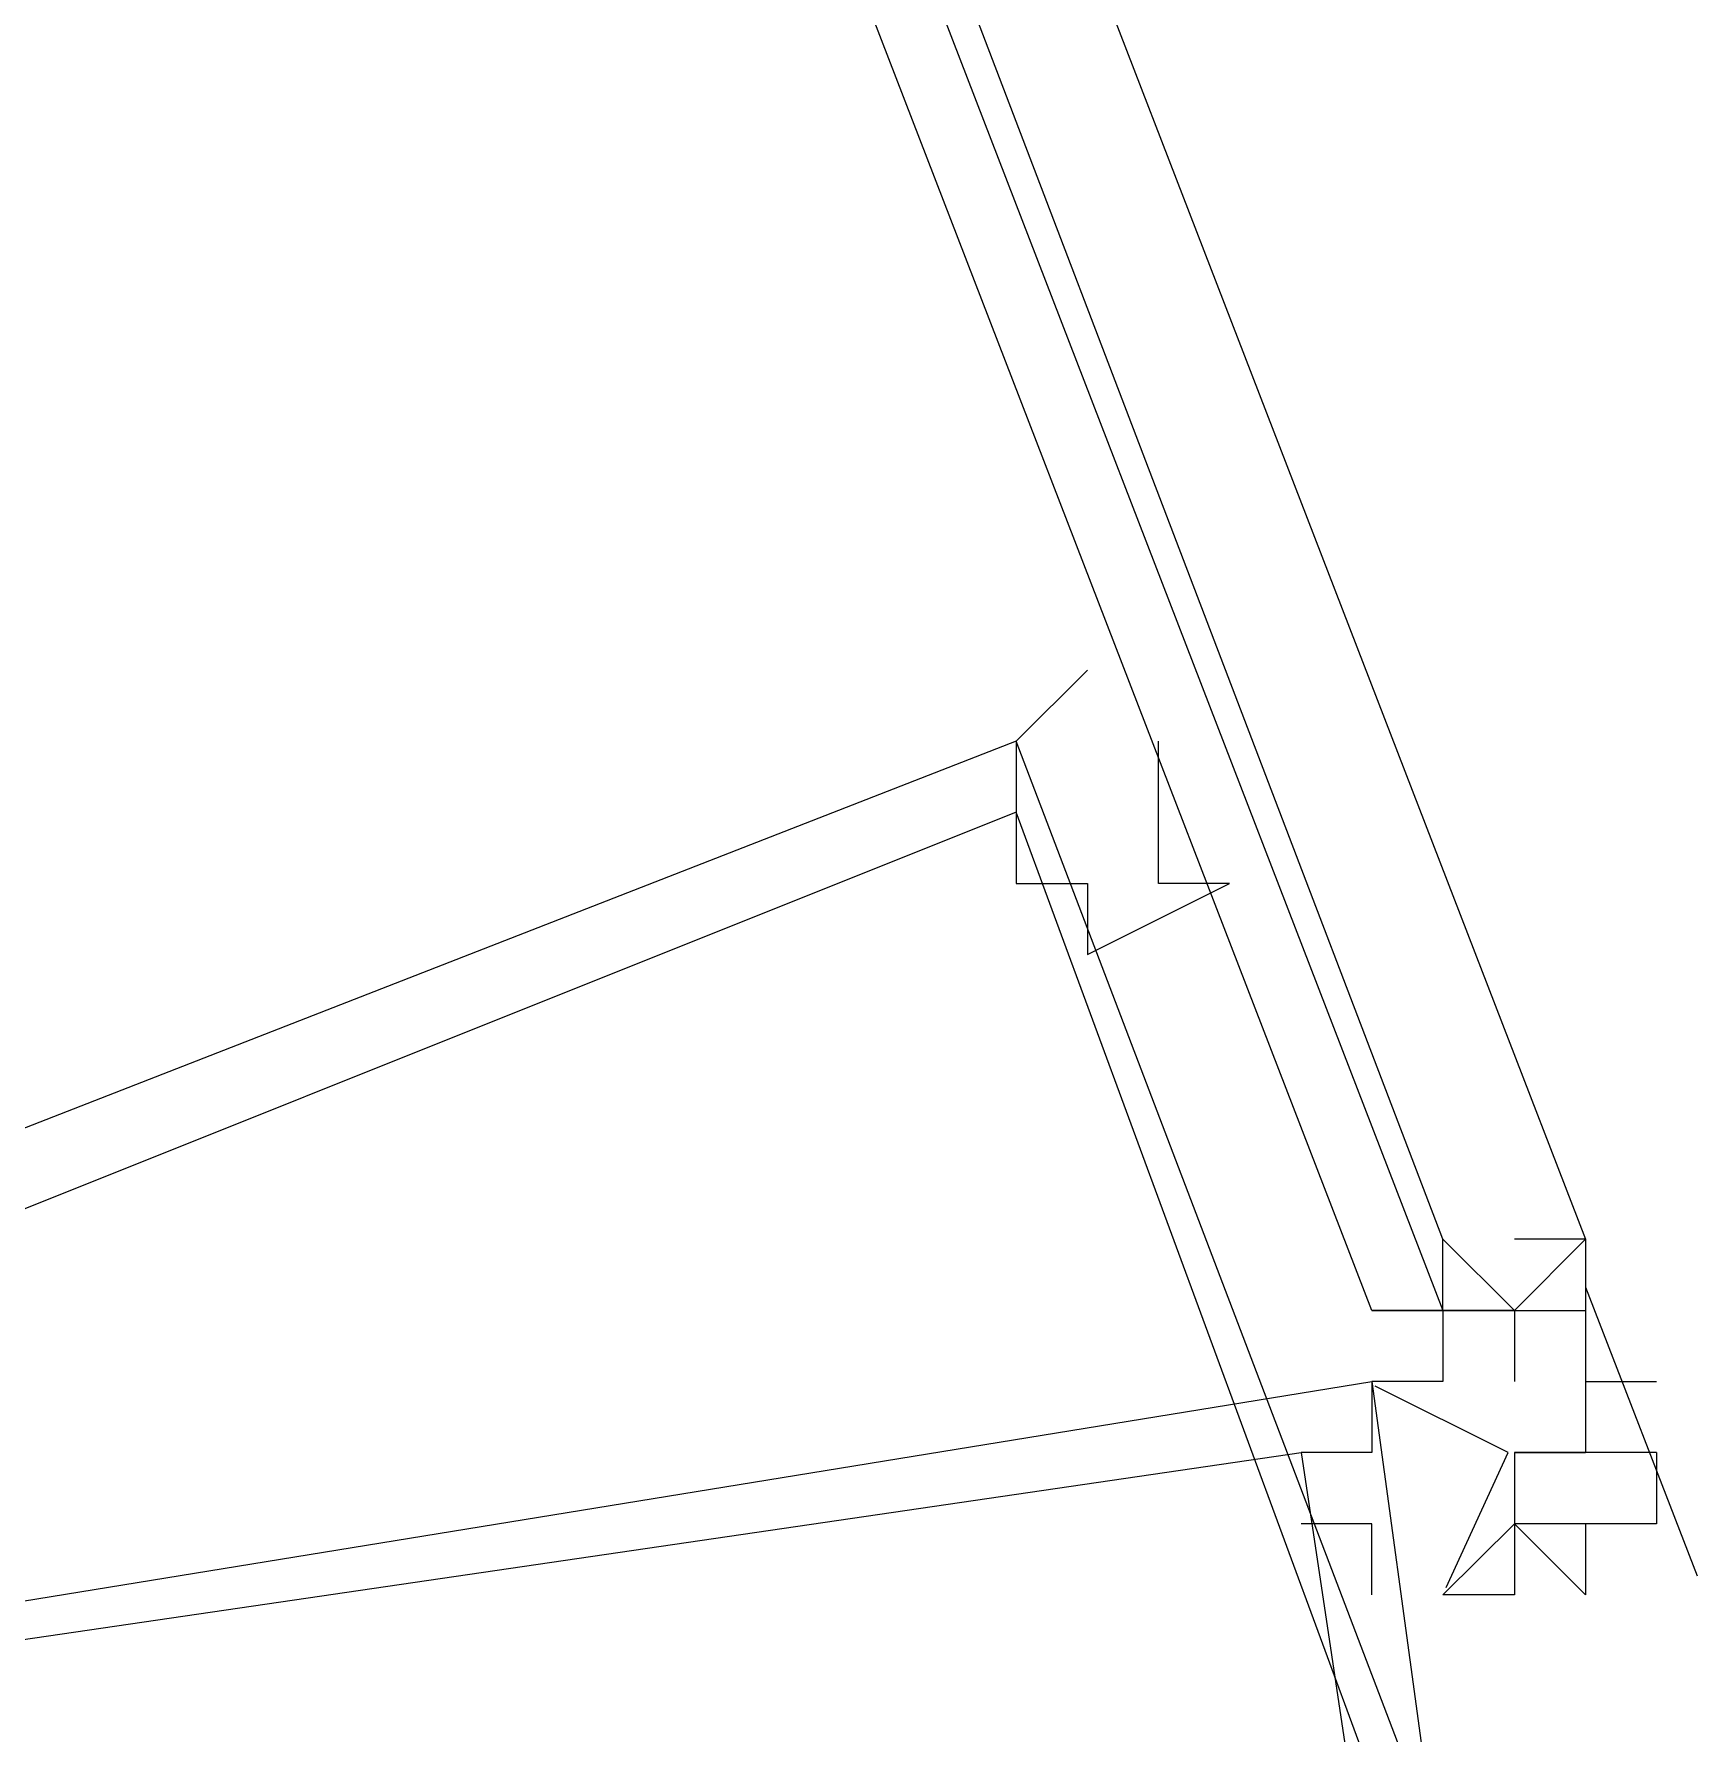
# Model space of a CAD drawing. Header units: feet. Extents: x -84 to 198, y -22 to 181.
# Drawn here: x 123.1093 to 123.4209, y 49.8852 to 50.2036 of the extents above; entities that cross this region are included whole.
import ezdxf

# ---------------------------------------------------------------- set-up
doc = ezdxf.new("R2010")
doc.units = ezdxf.units.FT
doc.layers.add('A-LINEA', color=7, linetype='CONTINUOUS')

msp = doc.modelspace()

# ---------------------------------------------------------------- linework, layer by layer
at = {"layer": 'A-LINEA'}
for p, q in [((123.3333, 50.0444), (123.3333, 50.0444)), ((123.3333, 50.0444), (123.3333, 50.0444)), ((123.3733, 49.9778), (123.3733, 49.9778)), ((123.3733, 49.9778), (123.3733, 49.9778)), ((123.3733, 49.9778), (123.3733, 49.9778)), ((123.3733, 49.9778), (123.3733, 49.9778)), ((123.3867, 49.9778), (123.3867, 49.9778)), ((123.4, 49.9778), (123.3867, 49.9778)), ((123.4, 49.9778), (123.3867, 49.9778)), ((123.3867, 49.9778), (123.3867, 49.9778)), ((123.3867, 49.9778), (123.3867, 49.9778)), ((123.3867, 49.9778), (123.3867, 49.9778)), ((123.4, 49.9778), (123.3867, 49.9778)), ((123.4, 49.9778), (123.3867, 49.9778)), ((123.3867, 49.9778), (123.3867, 49.9778)), ((123.3867, 49.9778), (123.3867, 49.9778)), ((123.4, 49.9778), (123.4, 49.9778)), ((123.4, 49.9778), (123.4, 49.9778)), ((123.4, 49.9778), (123.4, 49.9778)), ((123.4, 49.9778), (123.4, 49.9778)), ((123.4, 49.9778), (123.4, 49.9778)), ((123.4, 49.9778), (123.4, 49.9644)), ((123.4, 49.9778), (123.4, 49.9778)), ((123.4, 49.9778), (123.4, 49.9778)), ((123.4, 49.9778), (123.4, 49.9778)), ((123.4, 49.9778), (123.4, 49.9778)), ((123.4, 49.9778), (123.4, 49.9778)), ((123.4, 49.9778), (123.4, 49.9644)), ((123.4, 49.9688), (123.4209, 49.9147)), ((123.4, 49.9688), (123.4209, 49.9147)), ((123.36, 49.9644), (123.36, 49.9644)), ((123.36, 49.9644), (123.36, 49.9644)), ((123.36, 49.9644), (123.36, 49.9644)), ((123.36, 49.9644), (123.36, 49.9644)), ((123.36, 49.9644), (123.36, 49.9644)), ((123.36, 49.9644), (123.36, 49.9644)), ((123.36, 49.9644), (123.36, 49.9644)), ((123.36, 49.9644), (123.36, 49.9644)), ((123.36, 49.9644), (123.36, 49.9644)), ((123.36, 49.9644), (123.36, 49.9644)), ((123.36, 49.9644), (123.36, 49.9644)), ((123.36, 49.9644), (123.36, 49.9644)), ((123.36, 49.9644), (123.36, 49.9644)), ((123.36, 49.9644), (123.36, 49.9644)), ((123.3733, 49.9644), (123.3733, 49.9644)), ((123.3733, 49.9644), (123.3733, 49.9511)), ((123.3733, 49.9644), (123.3867, 49.9644)), ((123.3733, 49.9644), (123.3733, 49.9644)), ((123.3733, 49.9644), (123.3733, 49.9644)), ((123.3733, 49.9644), (123.3733, 49.9644)), ((123.3733, 49.9644), (123.3867, 49.9644)), ((123.3733, 49.9644), (123.3733, 49.9644)), ((123.3733, 49.9644), (123.3733, 49.9644)), ((123.3733, 49.9644), (123.3733, 49.9644)), ((123.3733, 49.9644), (123.3733, 49.9511)), ((123.3733, 49.9644), (123.3733, 49.9644)), ((123.3733, 49.9644), (123.3733, 49.9644)), ((123.3733, 49.9644), (123.3733, 49.9644)), ((123.3733, 49.9644), (123.3733, 49.9644)), ((123.3733, 49.9644), (123.3733, 49.9644)), ((123.3733, 49.9644), (123.3733, 49.9644)), ((123.3733, 49.9644), (123.3733, 49.9644)), ((123.3733, 49.9644), (123.3733, 49.9644)), ((123.3733, 49.9644), (123.3733, 49.9644)), ((123.3733, 49.9644), (123.3733, 49.9644)), ((123.3733, 49.9644), (123.3733, 49.9644)), ((123.3733, 49.9644), (123.3733, 49.9644)), ((123.3733, 49.9644), (123.3733, 49.9644)), ((123.3867, 49.9644), (123.3733, 49.9644)), ((123.3733, 49.9644), (123.3733, 49.9644)), ((123.3733, 49.9644), (123.3733, 49.9644)), ((123.3733, 49.9644), (123.3733, 49.9511)), ((123.3733, 49.9644), (123.3867, 49.9644)), ((123.3733, 49.9644), (123.3733, 49.9644)), ((123.3733, 49.9644), (123.3733, 49.9644)), ((123.3733, 49.9644), (123.3733, 49.9644)), ((123.3733, 49.9644), (123.3867, 49.9644)), ((123.3733, 49.9644), (123.3733, 49.9644)), ((123.3733, 49.9644), (123.3733, 49.9644)), ((123.3733, 49.9644), (123.3733, 49.9644)), ((123.3733, 49.9644), (123.3733, 49.9511)), ((123.3733, 49.9644), (123.3733, 49.9644)), ((123.3733, 49.9644), (123.3733, 49.9644)), ((123.3733, 49.9644), (123.3733, 49.9644)), ((123.3733, 49.9644), (123.3733, 49.9644)), ((123.3733, 49.9644), (123.3733, 49.9644)), ((123.3733, 49.9644), (123.3733, 49.9644)), ((123.3733, 49.9644), (123.3733, 49.9644)), ((123.3733, 49.9644), (123.3733, 49.9644)), ((123.3733, 49.9644), (123.3733, 49.9644)), ((123.3733, 49.9644), (123.3733, 49.9644)), ((123.3733, 49.9644), (123.3733, 49.9644)), ((123.3733, 49.9644), (123.3733, 49.9644)), ((123.3733, 49.9644), (123.3733, 49.9644)), ((123.3867, 49.9644), (123.3733, 49.9644)), ((123.3733, 49.9644), (123.3733, 49.9644)), ((123.3867, 49.9644), (123.3867, 49.9644)), ((123.3867, 49.9644), (123.3867, 49.9644)), ((123.3867, 49.9644), (123.3867, 49.9644)), ((123.3867, 49.9644), (123.3867, 49.9644)), ((123.3867, 49.9644), (123.3867, 49.9644)), ((123.3867, 49.9644), (123.3867, 49.9644)), ((123.3867, 49.9644), (123.3867, 49.9644)), ((123.3867, 49.9644), (123.3867, 49.9644)), ((123.3867, 49.9644), (123.3867, 49.9644)), ((123.3867, 49.9644), (123.3867, 49.9644)), ((123.3867, 49.9644), (123.3867, 49.9511)), ((123.3867, 49.9644), (123.3867, 49.9644)), ((123.3867, 49.9644), (123.4, 49.9644)), ((123.3867, 49.9644), (123.3867, 49.9511)), ((123.3867, 49.9644), (123.3867, 49.9644)), ((123.3867, 49.9644), (123.4, 49.9644)), ((123.3867, 49.9644), (123.3867, 49.9644)), ((123.3867, 49.9644), (123.3867, 49.9511)), ((123.3867, 49.9644), (123.3867, 49.9644)), ((123.3867, 49.9644), (123.3867, 49.9644)), ((123.3867, 49.9644), (123.3867, 49.9644)), ((123.3867, 49.9644), (123.3867, 49.9644)), ((123.3867, 49.9644), (123.3867, 49.9644)), ((123.3867, 49.9644), (123.3867, 49.9644)), ((123.3867, 49.9644), (123.3867, 49.9644)), ((123.3867, 49.9644), (123.3867, 49.9644)), ((123.3867, 49.9644), (123.3867, 49.9644)), ((123.3867, 49.9644), (123.3867, 49.9644)), ((123.3867, 49.9644), (123.3867, 49.9644)), ((123.3867, 49.9644), (123.3867, 49.9644)), ((123.3867, 49.9644), (123.3867, 49.9644)), ((123.3867, 49.9644), (123.3867, 49.9644)), ((123.3867, 49.9644), (123.3867, 49.9644)), ((123.3867, 49.9644), (123.3867, 49.9644)), ((123.3867, 49.9644), (123.3867, 49.9644)), ((123.3867, 49.9644), (123.3867, 49.9644)), ((123.3867, 49.9644), (123.3867, 49.9644)), ((123.3867, 49.9644), (123.3867, 49.9644)), ((123.3867, 49.9644), (123.3867, 49.9511)), ((123.3867, 49.9644), (123.3867, 49.9644)), ((123.3867, 49.9644), (123.4, 49.9644)), ((123.3867, 49.9644), (123.3867, 49.9511)), ((123.3867, 49.9644), (123.3867, 49.9644)), ((123.3867, 49.9644), (123.4, 49.9644)), ((123.3867, 49.9644), (123.3867, 49.9644)), ((123.3867, 49.9644), (123.3867, 49.9511)), ((123.3867, 49.9644), (123.3867, 49.9644)), ((123.3867, 49.9644), (123.3867, 49.9644)), ((123.3867, 49.9644), (123.3867, 49.9644)), ((123.3867, 49.9644), (123.3867, 49.9644)), ((123.3867, 49.9644), (123.3867, 49.9644)), ((123.3867, 49.9644), (123.3867, 49.9644)), ((123.3867, 49.9644), (123.3867, 49.9644)), ((123.3867, 49.9644), (123.3867, 49.9644)), ((123.3867, 49.9644), (123.3867, 49.9644)), ((123.3867, 49.9644), (123.3867, 49.9644)), ((123.4, 49.9644), (123.4, 49.9644)), ((123.4, 49.9644), (123.4, 49.9644)), ((123.4, 49.9644), (123.4, 49.9511)), ((123.4, 49.9644), (123.4, 49.9644)), ((123.4, 49.9644), (123.4, 49.9644)), ((123.4, 49.9644), (123.4, 49.9644)), ((123.4, 49.9644), (123.4, 49.9644)), ((123.4, 49.9644), (123.4, 49.9644)), ((123.4, 49.9644), (123.4, 49.9644)), ((123.4, 49.9644), (123.4, 49.9644)), ((123.4, 49.9644), (123.4, 49.9644)), ((123.4, 49.9644), (123.4, 49.9644)), ((123.4, 49.9644), (123.4, 49.9644)), ((123.4, 49.9644), (123.4, 49.9644)), ((123.4, 49.9644), (123.4, 49.9644)), ((123.4, 49.9644), (123.4, 49.9511)), ((123.4, 49.9644), (123.4, 49.9644)), ((123.4, 49.9644), (123.4, 49.9644)), ((123.4, 49.9644), (123.4, 49.9644)), ((123.4, 49.9644), (123.4, 49.9644)), ((123.4, 49.9644), (123.4, 49.9644)), ((123.4, 49.9644), (123.4, 49.9644)), ((123.4, 49.9644), (123.4, 49.9644)), ((123.4, 49.9644), (123.4, 49.9644)), ((123.4, 49.9644), (123.4, 49.9644)), ((123.4, 49.9644), (123.4, 49.9644)), ((123.3733, 49.9511), (123.3733, 49.9511)), ((123.3733, 49.9511), (123.3733, 49.9511)), ((123.3733, 49.9511), (123.3733, 49.9511)), ((123.3733, 49.9511), (123.3733, 49.9511)), ((123.3867, 49.9511), (123.3867, 49.9511)), ((123.3867, 49.9511), (123.3867, 49.9511)), ((123.3867, 49.9511), (123.3867, 49.9511)), ((123.3867, 49.9511), (123.3867, 49.9511)), ((123.3867, 49.9511), (123.3867, 49.9511)), ((123.3867, 49.9511), (123.3867, 49.9511)), ((123.3867, 49.9511), (123.3867, 49.9511)), ((123.3867, 49.9511), (123.3867, 49.9511)), ((123.3867, 49.9511), (123.3867, 49.9511)), ((123.3867, 49.9511), (123.3867, 49.9511)), ((123.3867, 49.9511), (123.3867, 49.9511)), ((123.3867, 49.9511), (123.3867, 49.9511)), ((123.3867, 49.9511), (123.3867, 49.9511)), ((123.3867, 49.9511), (123.3867, 49.9511)), ((123.3867, 49.9511), (123.3867, 49.9511)), ((123.3867, 49.9511), (123.3867, 49.9511)), ((123.3867, 49.9511), (123.3867, 49.9511)), ((123.3867, 49.9511), (123.3867, 49.9511)), ((123.3867, 49.9511), (123.3867, 49.9511)), ((123.3867, 49.9511), (123.3867, 49.9511)), ((123.3867, 49.9511), (123.3867, 49.9511)), ((123.3867, 49.9511), (123.3867, 49.9511)), ((123.3867, 49.9511), (123.3867, 49.9511)), ((123.3867, 49.9511), (123.3867, 49.9511)), ((123.3867, 49.9511), (123.3867, 49.9511)), ((123.3867, 49.9511), (123.3867, 49.9511)), ((123.3867, 49.9511), (123.3867, 49.9511)), ((123.3867, 49.9511), (123.3867, 49.9511)), ((123.3867, 49.9511), (123.3867, 49.9511)), ((123.3867, 49.9511), (123.3867, 49.9511)), ((123.3867, 49.9511), (123.3867, 49.9511)), ((123.3867, 49.9511), (123.3867, 49.9511)), ((123.3867, 49.9511), (123.3867, 49.9511)), ((123.3867, 49.9511), (123.3867, 49.9511)), ((123.3867, 49.9511), (123.3867, 49.9511)), ((123.3867, 49.9511), (123.3867, 49.9511)), ((123.3867, 49.9511), (123.3867, 49.9511)), ((123.3867, 49.9511), (123.3867, 49.9511)), ((123.3867, 49.9511), (123.3867, 49.9511)), ((123.3867, 49.9511), (123.3867, 49.9511)), ((123.3867, 49.9511), (123.3867, 49.9511)), ((123.3867, 49.9511), (123.3867, 49.9511)), ((123.3867, 49.9511), (123.3867, 49.9511)), ((123.3867, 49.9511), (123.3867, 49.9511)), ((123.3867, 49.9511), (123.3867, 49.9511)), ((123.3867, 49.9511), (123.3867, 49.9511)), ((123.3867, 49.9511), (123.3867, 49.9511)), ((123.3867, 49.9511), (123.3867, 49.9511)), ((123.3867, 49.9511), (123.3867, 49.9511)), ((123.3867, 49.9511), (123.3867, 49.9511)), ((123.3867, 49.9511), (123.3867, 49.9511)), ((123.3867, 49.9511), (123.3867, 49.9511)), ((123.3867, 49.9511), (123.3867, 49.9511)), ((123.3867, 49.9511), (123.3867, 49.9511)), ((123.3867, 49.9511), (123.3867, 49.9511)), ((123.3867, 49.9511), (123.3867, 49.9511)), ((123.3867, 49.9511), (123.3867, 49.9511)), ((123.3867, 49.9511), (123.3867, 49.9511)), ((123.3867, 49.9511), (123.3867, 49.9511)), ((123.3867, 49.9511), (123.3867, 49.9511)), ((123.4, 49.9511), (123.4, 49.9511)), ((123.4, 49.9511), (123.4, 49.9511)), ((123.4, 49.9511), (123.4, 49.9378)), ((123.4, 49.9511), (123.4, 49.9378)), ((123.4, 49.9511), (123.4133, 49.9511)), ((123.4, 49.9511), (123.4, 49.9511)), ((123.4, 49.9511), (123.4, 49.9511)), ((123.4, 49.9511), (123.4, 49.9511)), ((123.4, 49.9511), (123.4, 49.9511)), ((123.4, 49.9511), (123.4, 49.9511)), ((123.4, 49.9511), (123.4, 49.9511)), ((123.4, 49.9511), (123.4, 49.9511)), ((123.4, 49.9511), (123.4, 49.9511)), ((123.4, 49.9511), (123.4, 49.9511)), ((123.4, 49.9511), (123.4, 49.9511)), ((123.4, 49.9511), (123.4, 49.9511)), ((123.4, 49.9511), (123.4, 49.9511)), ((123.4, 49.9511), (123.4, 49.9511)), ((123.4, 49.9511), (123.4, 49.9378)), ((123.4, 49.9511), (123.4, 49.9511)), ((123.4, 49.9511), (123.4, 49.9511)), ((123.4, 49.9511), (123.4, 49.9511)), ((123.4, 49.9511), (123.4, 49.9511)), ((123.4, 49.9511), (123.4, 49.9511)), ((123.4, 49.9511), (123.4, 49.9511)), ((123.4, 49.9511), (123.4, 49.9511)), ((123.4, 49.9511), (123.4, 49.9511)), ((123.4, 49.9511), (123.4, 49.9511)), ((123.4, 49.9511), (123.4, 49.9511)), ((123.4, 49.9511), (123.4, 49.9511)), ((123.4, 49.9511), (123.4, 49.9511)), ((123.4, 49.9511), (123.4, 49.9511)), ((123.4, 49.9511), (123.4, 49.9378)), ((123.4, 49.9511), (123.4, 49.9378)), ((123.4, 49.9511), (123.4133, 49.9511)), ((123.4, 49.9511), (123.4, 49.9511)), ((123.4, 49.9511), (123.4, 49.9511)), ((123.4, 49.9511), (123.4, 49.9511)), ((123.4, 49.9511), (123.4, 49.9511)), ((123.4, 49.9511), (123.4, 49.9511)), ((123.4, 49.9511), (123.4, 49.9511)), ((123.4, 49.9511), (123.4, 49.9511)), ((123.4, 49.9511), (123.4, 49.9511)), ((123.4, 49.9511), (123.4, 49.9511)), ((123.4, 49.9511), (123.4, 49.9511)), ((123.4, 49.9511), (123.4, 49.9511)), ((123.4, 49.9511), (123.4, 49.9511)), ((123.4, 49.9511), (123.4, 49.9511)), ((123.4, 49.9511), (123.4, 49.9378)), ((123.4, 49.9511), (123.4, 49.9511)), ((123.4, 49.9511), (123.4, 49.9511)), ((123.4, 49.9511), (123.4, 49.9511)), ((123.4, 49.9511), (123.4, 49.9511)), ((123.4, 49.9511), (123.4, 49.9511)), ((123.4, 49.9511), (123.4, 49.9511)), ((123.4, 49.9511), (123.4, 49.9511)), ((123.4, 49.9511), (123.4, 49.9511)), ((123.4, 49.9511), (123.4, 49.9511)), ((123.4, 49.9511), (123.4, 49.9511)), ((123.4, 49.9511), (123.4, 49.9511)), ((123.36, 49.9378), (123.36, 49.9378)), ((123.36, 49.9378), (123.36, 49.9378)), ((123.36, 49.9378), (123.36, 49.9378)), ((123.36, 49.9378), (123.36, 49.9378)), ((123.3867, 49.9378), (123.4, 49.9378)), ((123.3867, 49.9378), (123.3867, 49.9378)), ((123.3867, 49.9378), (123.3867, 49.9244)), ((123.3867, 49.9378), (123.3867, 49.9378)), ((123.3867, 49.9378), (123.3867, 49.9378)), ((123.3867, 49.9378), (123.3867, 49.9378)), ((123.3867, 49.9378), (123.3867, 49.9378)), ((123.3867, 49.9378), (123.4, 49.9378)), ((123.3867, 49.9378), (123.3867, 49.9378)), ((123.4, 49.9378), (123.3867, 49.9378)), ((123.3867, 49.9378), (123.3867, 49.9378)), ((123.3867, 49.9378), (123.3867, 49.9378)), ((123.3867, 49.9378), (123.3867, 49.9378)), ((123.3867, 49.9378), (123.3867, 49.9378)), ((123.3867, 49.9378), (123.4, 49.9378)), ((123.3867, 49.9378), (123.3867, 49.9378)), ((123.3867, 49.9378), (123.3867, 49.9378)), ((123.3867, 49.9378), (123.3867, 49.9378)), ((123.3867, 49.9378), (123.3867, 49.9378)), ((123.3867, 49.9378), (123.3867, 49.9378)), ((123.3867, 49.9378), (123.4, 49.9378)), ((123.3867, 49.9378), (123.3867, 49.9378)), ((123.3867, 49.9378), (123.3867, 49.9244)), ((123.3867, 49.9378), (123.3867, 49.9378)), ((123.3867, 49.9378), (123.3867, 49.9378)), ((123.3867, 49.9378), (123.3867, 49.9378)), ((123.3867, 49.9378), (123.3867, 49.9378)), ((123.3867, 49.9378), (123.4, 49.9378)), ((123.3867, 49.9378), (123.3867, 49.9378)), ((123.4, 49.9378), (123.3867, 49.9378)), ((123.3867, 49.9378), (123.3867, 49.9378)), ((123.3867, 49.9378), (123.3867, 49.9378)), ((123.3867, 49.9378), (123.3867, 49.9378)), ((123.3867, 49.9378), (123.3867, 49.9378)), ((123.3867, 49.9378), (123.4, 49.9378)), ((123.3867, 49.9378), (123.3867, 49.9378)), ((123.3867, 49.9378), (123.3867, 49.9378)), ((123.3867, 49.9378), (123.3867, 49.9378)), ((123.3867, 49.9378), (123.3867, 49.9378)), ((123.3867, 49.9378), (123.3867, 49.9378)), ((123.4, 49.9378), (123.4, 49.9378)), ((123.4, 49.9378), (123.4, 49.9378)), ((123.4, 49.9378), (123.4, 49.9378)), ((123.4, 49.9378), (123.4, 49.9378)), ((123.4, 49.9378), (123.4, 49.9378)), ((123.4, 49.9378), (123.4, 49.9378)), ((123.4, 49.9378), (123.4, 49.9378)), ((123.4, 49.9378), (123.4, 49.9378)), ((123.4, 49.9378), (123.4, 49.9378)), ((123.4, 49.9378), (123.4, 49.9378)), ((123.4, 49.9378), (123.4, 49.9378)), ((123.4, 49.9378), (123.4, 49.9378)), ((123.4, 49.9378), (123.4, 49.9378)), ((123.4, 49.9378), (123.4, 49.9378)), ((123.4, 49.9378), (123.4, 49.9378)), ((123.4, 49.9378), (123.4, 49.9378)), ((123.4, 49.9378), (123.4, 49.9378)), ((123.4, 49.9378), (123.4, 49.9378)), ((123.4, 49.9378), (123.4, 49.9378)), ((123.4, 49.9378), (123.4, 49.9378)), ((123.4, 49.9378), (123.4, 49.9378)), ((123.4, 49.9378), (123.4, 49.9378)), ((123.4, 49.9378), (123.4, 49.9378)), ((123.4133, 49.9378), (123.4, 49.9378)), ((123.4133, 49.9378), (123.4, 49.9378)), ((123.4, 49.9378), (123.4, 49.9378)), ((123.4, 49.9378), (123.4, 49.9378)), ((123.4, 49.9378), (123.4, 49.9378)), ((123.4, 49.9378), (123.4, 49.9378)), ((123.4, 49.9378), (123.4, 49.9378)), ((123.4, 49.9378), (123.4, 49.9378)), ((123.4, 49.9378), (123.4, 49.9378)), ((123.4, 49.9378), (123.4, 49.9378)), ((123.4, 49.9378), (123.4, 49.9378)), ((123.4, 49.9378), (123.4, 49.9378)), ((123.4, 49.9378), (123.4, 49.9378)), ((123.4, 49.9378), (123.4, 49.9378)), ((123.4, 49.9378), (123.4, 49.9378)), ((123.4, 49.9378), (123.4, 49.9378)), ((123.4, 49.9378), (123.4, 49.9378)), ((123.4, 49.9378), (123.4, 49.9378)), ((123.4, 49.9378), (123.4, 49.9378)), ((123.4, 49.9378), (123.4, 49.9378)), ((123.4, 49.9378), (123.4, 49.9378)), ((123.4, 49.9378), (123.4, 49.9378)), ((123.4, 49.9378), (123.4, 49.9378)), ((123.4, 49.9378), (123.4, 49.9378)), ((123.4, 49.9378), (123.4, 49.9378)), ((123.4, 49.9378), (123.4, 49.9378)), ((123.4, 49.9378), (123.4, 49.9378)), ((123.4133, 49.9378), (123.4, 49.9378)), ((123.4133, 49.9378), (123.4, 49.9378)), ((123.4, 49.9378), (123.4, 49.9378)), ((123.4, 49.9378), (123.4, 49.9378)), ((123.4133, 49.9378), (123.4133, 49.9378)), ((123.4133, 49.9378), (123.4133, 49.9378)), ((123.4133, 49.9378), (123.4133, 49.9378)), ((123.4133, 49.9378), (123.4133, 49.9378)), ((123.4133, 49.9378), (123.4133, 49.9378)), ((123.4133, 49.9378), (123.4133, 49.9244)), ((123.4133, 49.9378), (123.4133, 49.9244)), ((123.4133, 49.9378), (123.4133, 49.9378)), ((123.4133, 49.9378), (123.4133, 49.9378)), ((123.4133, 49.9378), (123.4133, 49.9244)), ((123.4133, 49.9378), (123.4133, 49.9378)), ((123.4133, 49.9378), (123.4133, 49.9378)), ((123.4133, 49.9378), (123.4133, 49.9244)), ((123.4133, 49.9378), (123.4133, 49.9378)), ((123.4133, 49.9378), (123.4133, 49.9378)), ((123.4133, 49.9378), (123.4133, 49.9378)), ((123.4133, 49.9378), (123.4133, 49.9378)), ((123.4133, 49.9378), (123.4133, 49.9378)), ((123.4133, 49.9378), (123.4133, 49.9244)), ((123.4133, 49.9378), (123.4133, 49.9244)), ((123.4133, 49.9378), (123.4133, 49.9378)), ((123.4133, 49.9378), (123.4133, 49.9378)), ((123.4133, 49.9378), (123.4133, 49.9244)), ((123.4133, 49.9378), (123.4133, 49.9378)), ((123.4133, 49.9378), (123.4133, 49.9378)), ((123.4133, 49.9378), (123.4133, 49.9244)), ((123.3867, 49.9244), (123.3867, 49.9244)), ((123.3867, 49.9244), (123.3867, 49.9244)), ((123.3867, 49.9244), (123.3867, 49.9244)), ((123.3867, 49.9244), (123.3867, 49.9244)), ((123.3867, 49.9244), (123.3867, 49.9244)), ((123.3867, 49.9244), (123.3867, 49.9244)), ((123.3867, 49.9244), (123.3867, 49.9244)), ((123.3867, 49.9244), (123.3867, 49.9111)), ((123.3867, 49.9244), (123.3867, 49.9244)), ((123.3867, 49.9244), (123.3867, 49.9244)), ((123.3867, 49.9244), (123.3867, 49.9244)), ((123.3867, 49.9244), (123.3867, 49.9244)), ((123.4, 49.9244), (123.3867, 49.9244)), ((123.3867, 49.9244), (123.3867, 49.9244)), ((123.3867, 49.9244), (123.3867, 49.9244)), ((123.4, 49.9244), (123.3867, 49.9244)), ((123.3867, 49.9244), (123.3867, 49.9244)), ((123.3867, 49.9244), (123.3867, 49.9244)), ((123.3867, 49.9244), (123.3867, 49.9244)), ((123.3867, 49.9244), (123.3867, 49.9244)), ((123.3867, 49.9244), (123.3867, 49.9244)), ((123.3867, 49.9244), (123.3867, 49.9244)), ((123.3867, 49.9244), (123.3867, 49.9244)), ((123.3867, 49.9244), (123.3867, 49.9244)), ((123.3867, 49.9244), (123.3867, 49.9244)), ((123.3867, 49.9244), (123.3867, 49.9244)), ((123.3867, 49.9244), (123.3867, 49.9244)), ((123.3867, 49.9244), (123.3867, 49.9244)), ((123.3867, 49.9244), (123.3867, 49.9244)), ((123.3867, 49.9244), (123.3867, 49.9244)), ((123.3867, 49.9244), (123.3867, 49.9111)), ((123.3867, 49.9244), (123.3867, 49.9244)), ((123.3867, 49.9244), (123.3867, 49.9244)), ((123.3867, 49.9244), (123.3867, 49.9244)), ((123.3867, 49.9244), (123.3867, 49.9244)), ((123.4, 49.9244), (123.3867, 49.9244)), ((123.3867, 49.9244), (123.3867, 49.9244)), ((123.3867, 49.9244), (123.3867, 49.9244)), ((123.4, 49.9244), (123.3867, 49.9244)), ((123.3867, 49.9244), (123.3867, 49.9244)), ((123.3867, 49.9244), (123.3867, 49.9244)), ((123.3867, 49.9244), (123.3867, 49.9244)), ((123.3867, 49.9244), (123.3867, 49.9244)), ((123.3867, 49.9244), (123.3867, 49.9244)), ((123.3867, 49.9244), (123.3867, 49.9244)), ((123.3867, 49.9244), (123.3867, 49.9244)), ((123.4, 49.9244), (123.4, 49.9244)), ((123.4, 49.9244), (123.4, 49.9244)), ((123.4, 49.9244), (123.4, 49.9244)), ((123.4, 49.9244), (123.4, 49.9244)), ((123.4, 49.9244), (123.4, 49.9244)), ((123.4, 49.9244), (123.4, 49.9244)), ((123.4, 49.9244), (123.4, 49.9244)), ((123.4, 49.9244), (123.4, 49.9244)), ((123.4, 49.9244), (123.4, 49.9244)), ((123.4, 49.9244), (123.4, 49.9244)), ((123.4, 49.9244), (123.4, 49.9244)), ((123.4, 49.9244), (123.4, 49.9244)), ((123.4, 49.9244), (123.4, 49.9244)), ((123.4, 49.9244), (123.4, 49.9244)), ((123.4, 49.9244), (123.4, 49.9244)), ((123.4, 49.9244), (123.4, 49.9244)), ((123.4, 49.9244), (123.4, 49.9244)), ((123.4, 49.9244), (123.4, 49.9244)), ((123.4, 49.9244), (123.4, 49.9244)), ((123.4, 49.9244), (123.4, 49.9244)), ((123.4, 49.9244), (123.4, 49.9244)), ((123.4, 49.9244), (123.4, 49.9244)), ((123.4, 49.9244), (123.4, 49.9244)), ((123.4, 49.9244), (123.4, 49.9244)), ((123.4, 49.9244), (123.4, 49.9244)), ((123.4, 49.9244), (123.4, 49.9244)), ((123.4, 49.9244), (123.4, 49.9244)), ((123.4, 49.9244), (123.4, 49.9244)), ((123.4, 49.9244), (123.4, 49.9244)), ((123.4, 49.9244), (123.4, 49.9244)), ((123.4, 49.9244), (123.4, 49.9244)), ((123.4, 49.9244), (123.4, 49.9244)), ((123.4, 49.9244), (123.4, 49.9244)), ((123.4, 49.9244), (123.4, 49.9244)), ((123.4, 49.9244), (123.4, 49.9244)), ((123.4, 49.9244), (123.4, 49.9244)), ((123.4, 49.9244), (123.4, 49.9244)), ((123.4, 49.9244), (123.4, 49.9244)), ((123.4, 49.9244), (123.4, 49.9244)), ((123.4, 49.9244), (123.4, 49.9244)), ((123.4, 49.9244), (123.4, 49.9244)), ((123.4, 49.9244), (123.4, 49.9244)), ((123.4, 49.9244), (123.4, 49.9244)), ((123.4, 49.9244), (123.4, 49.9244)), ((123.4, 49.9244), (123.4, 49.9244)), ((123.4, 49.9244), (123.4, 49.9244)), ((123.4, 49.9244), (123.4, 49.9244)), ((123.4, 49.9244), (123.4, 49.9244)), ((123.4, 49.9244), (123.4, 49.9244)), ((123.4, 49.9244), (123.4, 49.9244)), ((123.4, 49.9244), (123.4, 49.9244)), ((123.4, 49.9244), (123.4, 49.9244)), ((123.4, 49.9244), (123.4, 49.9244)), ((123.4, 49.9244), (123.4, 49.9244)), ((123.4133, 49.9244), (123.4133, 49.9244)), ((123.4133, 49.9244), (123.4133, 49.9244)), ((123.4133, 49.9244), (123.4133, 49.9244)), ((123.4133, 49.9244), (123.4133, 49.9244)), ((123.4133, 49.9244), (123.4133, 49.9244)), ((123.4133, 49.9244), (123.4133, 49.9244)), ((123.4133, 49.9244), (123.4133, 49.9244)), ((123.4133, 49.9244), (123.4133, 49.9244)), ((123.4133, 49.9244), (123.4133, 49.9244)), ((123.4133, 49.9244), (123.4133, 49.9244)), ((123.4133, 49.9244), (123.4133, 49.9244)), ((123.4133, 49.9244), (123.4133, 49.9244)), ((123.4133, 49.9244), (123.4133, 49.9244)), ((123.4133, 49.9244), (123.4133, 49.9244)), ((123.4133, 49.9244), (123.4133, 49.9244)), ((123.4133, 49.9244), (123.4133, 49.9244)), ((123.4133, 49.9244), (123.4133, 49.9244)), ((123.4133, 49.9244), (123.4133, 49.9244)), ((123.4133, 49.9244), (123.4133, 49.9244)), ((123.4133, 49.9244), (123.4133, 49.9244)), ((123.4133, 49.9244), (123.4133, 49.9244)), ((123.4133, 49.9244), (123.4133, 49.9244)), ((123.4133, 49.9244), (123.4133, 49.9244)), ((123.4133, 49.9244), (123.4133, 49.9244)), ((123.4133, 49.9244), (123.4133, 49.9244)), ((123.4133, 49.9244), (123.4133, 49.9244)), ((123.3733, 49.9111), (123.3733, 49.9111)), ((123.3733, 49.9111), (123.3733, 49.9111)), ((123.3733, 49.9111), (123.3733, 49.9111)), ((123.3733, 49.9111), (123.3733, 49.9111)), ((123.3733, 49.9111), (123.3733, 49.9111)), ((123.3733, 49.9111), (123.3733, 49.9111)), ((123.3733, 49.9111), (123.3733, 49.9111)), ((123.3733, 49.9111), (123.3733, 49.9111)), ((123.3867, 49.9111), (123.3867, 49.9111)), ((123.3867, 49.9111), (123.3867, 49.9111)), ((123.3867, 49.9111), (123.3867, 49.9111)), ((123.3867, 49.9111), (123.3867, 49.9111))]:
    msp.add_line(p, q, dxfattribs=at)
for points in [[(122.1333, 53.1911), (122.1333, 53.1778), (123.3733, 49.9644), (123.36, 49.9644), (122.12, 53.1778), (122.1333, 53.1911)], [(122.1333, 53.1911), (122.1333, 53.1778), (123.3733, 49.9644), (123.36, 49.9644), (122.12, 53.1778), (122.1333, 53.1911)], [(122.16, 53.1911), (123.4, 49.9778), (123.3867, 49.9644), (123.3733, 49.9778), (122.1467, 53.1911), (122.16, 53.1911)], [(122.16, 53.1911), (123.4, 49.9778), (123.3867, 49.9644), (123.3733, 49.9778), (122.1467, 53.1911), (122.16, 53.1911)], [(123.3067, 50.0844), (123.2933, 50.0711), (123.2933, 50.0711), (123.2933, 50.0578), (123.2933, 50.0578), (123.2933, 50.0578), (123.2933, 50.0578), (123.2933, 50.0578), (123.2933, 50.0444), (123.2933, 50.0444), (123.2933, 50.0444), (123.2933, 50.0444), (123.2933, 50.0444), (123.3067, 50.0444), (123.3067, 50.0444), (123.3067, 50.0311), (123.3067, 50.0311), (123.3333, 50.0444), (123.3333, 50.0444), (123.32, 50.0444)], [(123.3067, 50.0844), (123.2933, 50.0711), (123.2933, 50.0711), (123.2933, 50.0578), (123.2933, 50.0578), (123.2933, 50.0578), (123.2933, 50.0578), (123.2933, 50.0578), (123.2933, 50.0444), (123.2933, 50.0444), (123.2933, 50.0444), (123.2933, 50.0444), (123.2933, 50.0444), (123.3067, 50.0444), (123.3067, 50.0444), (123.3067, 50.0311), (123.3067, 50.0311), (123.3333, 50.0444), (123.3333, 50.0444), (123.32, 50.0444)], [(122.7467, 49.8578), (122.8533, 49.5778), (123.4, 49.7911), (123.2933, 50.0711), (122.7467, 49.8578)], [(122.7467, 49.8578), (122.8533, 49.5778), (123.4, 49.7911), (123.2933, 50.0711), (122.7467, 49.8578)], [(123.32, 50.0444), (123.32, 50.0578), (123.32, 50.0578), (123.32, 50.0711), (123.32, 50.0711), (123.32, 50.0711)], [(123.32, 50.0444), (123.32, 50.0578), (123.32, 50.0578), (123.32, 50.0711), (123.32, 50.0711), (123.32, 50.0711)], [(122.76, 49.8444), (122.8667, 49.5911), (123.3867, 49.8044), (123.2933, 50.0578), (122.76, 49.8444)], [(122.76, 49.8444), (122.8667, 49.5911), (123.3867, 49.8044), (123.2933, 50.0578), (122.76, 49.8444)], [(123.2933, 50.0578), (123.2933, 50.0444), (123.2933, 50.0444), (123.2933, 50.0444), (123.3067, 50.0444)], [(123.2933, 50.0578), (123.2933, 50.0444), (123.2933, 50.0444), (123.2933, 50.0444), (123.3067, 50.0444)], [(123.36, 49.9644), (123.3733, 49.9644), (123.3733, 49.9778), (123.3867, 49.9644), (123.4, 49.9778)], [(123.36, 49.9644), (123.3733, 49.9644), (123.3733, 49.9778), (123.3867, 49.9644), (123.4, 49.9778)], [(123.3733, 49.9644), (123.3867, 49.9644), (123.4, 49.9644)], [(123.3733, 49.9644), (123.3867, 49.9644), (123.4, 49.9644)], [(122.8267, 49.5778), (122.7867, 49.8578), (123.36, 49.9511), (123.4, 49.6578), (122.8267, 49.5778)], [(122.8267, 49.5778), (122.7867, 49.8578), (123.36, 49.9511), (123.4, 49.6578), (122.8267, 49.5778)], [(123.3733, 49.9511), (123.36, 49.9511), (123.36, 49.9511), (123.36, 49.9378), (123.36, 49.9378), (123.36, 49.9378), (123.36, 49.9378), (123.36, 49.9378), (123.3467, 49.9378)], [(123.3733, 49.9511), (123.36, 49.9511), (123.36, 49.9511), (123.36, 49.9378), (123.36, 49.9378), (123.36, 49.9378), (123.36, 49.9378), (123.36, 49.9378), (123.3467, 49.9378)], [(123.3739, 49.9125), (123.3855, 49.9378), (123.3606, 49.9502)], [(123.3739, 49.9125), (123.3855, 49.9378), (123.3606, 49.9502)], [(123.3867, 49.9511), (123.3867, 49.9511), (123.3867, 49.9511)], [(123.3867, 49.9511), (123.3867, 49.9511), (123.3867, 49.9511)], [(122.8267, 49.5911), (122.8, 49.8578), (123.3467, 49.9378), (123.3867, 49.6711), (122.8267, 49.5911)], [(122.8267, 49.5911), (122.8, 49.8578), (123.3467, 49.9378), (123.3867, 49.6711), (122.8267, 49.5911)], [(123.3867, 49.9378), (123.3867, 49.9378), (123.3867, 49.9378)], [(123.3867, 49.9378), (123.3867, 49.9378), (123.3867, 49.9378)], [(123.36, 49.9111), (123.36, 49.9244), (123.36, 49.9244), (123.36, 49.9244), (123.36, 49.9244), (123.36, 49.9244), (123.36, 49.9244), (123.3467, 49.9244)], [(123.36, 49.9111), (123.36, 49.9244), (123.36, 49.9244), (123.36, 49.9244), (123.36, 49.9244), (123.36, 49.9244), (123.36, 49.9244), (123.3467, 49.9244)], [(123.36, 49.9244), (123.36, 49.9244), (123.36, 49.9244)], [(123.36, 49.9244), (123.36, 49.9244), (123.36, 49.9244)], [(123.3867, 49.9244), (123.3867, 49.9244), (123.3867, 49.9111), (123.3867, 49.9111), (123.3733, 49.9111), (123.3733, 49.9111)], [(123.4133, 49.9244), (123.4, 49.9244), (123.4, 49.9111), (123.3867, 49.9244), (123.3733, 49.9111)], [(123.3867, 49.9244), (123.3867, 49.9244), (123.3867, 49.9111), (123.3867, 49.9111), (123.3733, 49.9111), (123.3733, 49.9111)], [(123.4133, 49.9244), (123.4, 49.9244), (123.4, 49.9111), (123.3867, 49.9244), (123.3733, 49.9111)]]:
    msp.add_lwpolyline(points, dxfattribs=at)

doc.saveas('drawing.dxf')
